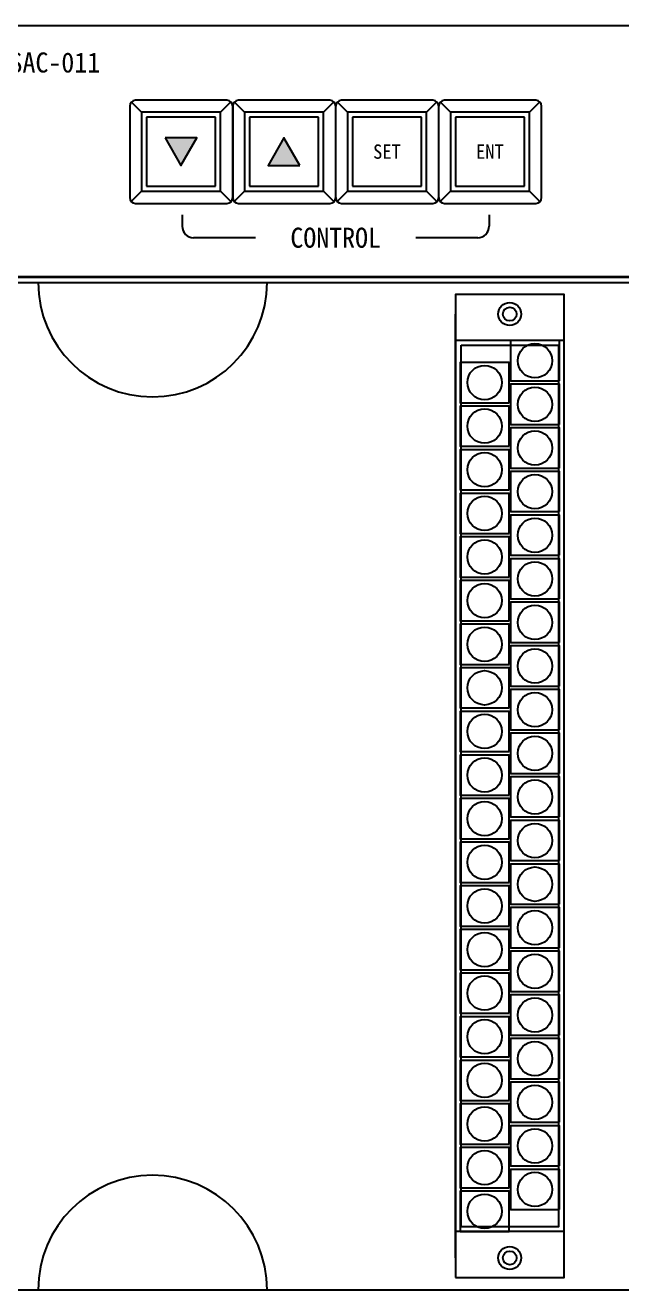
# Model space of a CAD drawing. Header units: millimetres. Extents: x 0 to 841, y 0 to 594.
# Drawn here: x 194.65 to 199.87, y 134.72 to 145.77 of the extents above; entities that cross this region are included whole.
import ezdxf
from ezdxf.enums import TextEntityAlignment as Align

# ---------------------------------------------------------------- set-up
doc = ezdxf.new("R2010")
doc.units = ezdxf.units.MM
doc.header["$LTSCALE"] = 10
doc.layers.add('LINE06', color=9, linetype='Continuous')
doc.styles.get("Standard").update_dxf_attribs({"font": 'GulimChe.ttf'})

msp = doc.modelspace()

# ---------------------------------------------------------------- linework, layer by layer
at = {"layer": 'LINE06'}
for p, q in [((186.416, 145.768), (210.566, 145.768)), ((195.566, 145.063), (195.566, 144.263)), ((195.67, 145.01), (195.58, 145.099)), ((196.416, 145.113), (195.616, 145.113)), ((196.359, 145.01), (196.45, 145.1)), ((196.466, 144.263), (196.466, 145.063)), ((196.466, 145.063), (196.466, 144.263)), ((196.57, 145.01), (196.48, 145.099)), ((197.316, 145.113), (196.516, 145.113)), ((197.259, 145.01), (197.35, 145.1)), ((197.366, 144.263), (197.366, 145.063)), ((197.47, 145.01), (197.38, 145.099)), ((198.216, 145.113), (197.416, 145.113)), ((198.159, 145.01), (198.25, 145.1)), ((198.266, 144.263), (198.266, 145.063)), ((198.37, 145.01), (198.28, 145.099)), ((199.116, 145.113), (198.316, 145.113)), ((199.059, 145.01), (199.15, 145.1)), ((199.166, 144.263), (199.166, 145.063)), ((196.359, 145.01), (195.67, 145.01)), ((195.67, 145.01), (195.67, 144.32)), ((196.316, 144.967), (195.713, 144.967)), ((195.713, 144.967), (195.713, 144.363)), ((196.316, 144.363), (196.316, 144.967)), ((196.359, 144.32), (196.359, 145.01)), ((197.259, 145.01), (196.57, 145.01)), ((196.57, 145.01), (196.57, 144.32)), ((197.216, 144.967), (196.613, 144.967)), ((196.613, 144.967), (196.613, 144.363)), ((197.216, 144.363), (197.216, 144.967)), ((197.259, 144.32), (197.259, 145.01)), ((198.159, 145.01), (197.47, 145.01)), ((197.47, 145.01), (197.47, 144.32)), ((198.116, 144.967), (197.513, 144.967)), ((197.513, 144.967), (197.513, 144.363)), ((198.116, 144.363), (198.116, 144.967)), ((198.159, 144.32), (198.159, 145.01)), ((199.059, 145.01), (198.37, 145.01)), ((198.37, 145.01), (198.37, 144.32)), ((199.016, 144.967), (198.413, 144.967)), ((198.413, 144.967), (198.413, 144.363)), ((199.016, 144.363), (199.016, 144.967)), ((199.059, 144.32), (199.059, 145.01)), ((195.713, 144.363), (196.316, 144.363)), ((196.613, 144.363), (197.216, 144.363)), ((197.513, 144.363), (198.116, 144.363)), ((198.413, 144.363), (199.016, 144.363)), ((195.67, 144.32), (195.579, 144.23)), ((195.67, 144.32), (196.359, 144.32)), ((196.359, 144.32), (196.451, 144.228)), ((196.57, 144.32), (196.479, 144.23)), ((196.57, 144.32), (197.259, 144.32)), ((197.259, 144.32), (197.351, 144.228)), ((197.47, 144.32), (197.379, 144.23)), ((197.47, 144.32), (198.159, 144.32)), ((198.159, 144.32), (198.251, 144.228)), ((198.37, 144.32), (198.279, 144.23)), ((198.37, 144.32), (199.059, 144.32)), ((199.059, 144.32), (199.151, 144.228)), ((195.616, 144.213), (196.416, 144.213)), ((196.516, 144.213), (197.316, 144.213)), ((197.416, 144.213), (198.216, 144.213)), ((198.316, 144.213), (199.116, 144.213)), ((196.024, 144.113), (196.024, 144.013)), ((198.707, 144.113), (198.707, 144.013)), ((196.666, 143.913), (196.124, 143.913)), ((198.607, 143.913), (198.066, 143.913)), ((186.416, 143.573), (210.566, 143.573)), ((186.416, 143.568), (210.566, 143.568)), ((188.066, 143.523), (208.916, 143.523)), ((198.412, 135.001), (198.412, 143.246)), ((199.362, 135.001), (199.362, 143.246)), ((199.362, 143.014), (198.412, 143.014)), ((198.893, 142.663), (198.881, 142.663)), ((199.362, 135.233), (198.412, 135.233)), ((188.066, 134.723), (208.916, 134.723))]:
    msp.add_line(p, q, dxfattribs=at)
for points in [[(195.876, 144.784), (196.014, 144.545), (196.152, 144.784)], [(197.052, 144.545), (196.914, 144.784), (196.776, 144.545)], [(198.412, 134.831), (199.362, 134.831), (199.362, 143.416), (198.412, 143.416)], [(198.462, 142.973), (199.312, 142.973), (199.312, 135.273), (198.462, 135.273)], [(199.321, 142.663), (199.321, 143.014), (198.893, 143.014), (198.893, 142.663)], [(198.881, 142.472), (198.881, 142.823), (198.453, 142.823), (198.453, 142.472)], [(199.321, 142.282), (199.321, 142.633), (198.893, 142.633), (198.893, 142.282)], [(198.881, 142.091), (198.881, 142.442), (198.453, 142.442), (198.453, 142.091)], [(199.321, 141.901), (199.321, 142.252), (198.893, 142.252), (198.893, 141.901)], [(198.881, 141.71), (198.881, 142.061), (198.453, 142.061), (198.453, 141.71)], [(199.321, 141.52), (199.321, 141.871), (198.893, 141.871), (198.893, 141.52)], [(198.881, 141.329), (198.881, 141.68), (198.453, 141.68), (198.453, 141.329)], [(199.321, 141.139), (199.321, 141.49), (198.893, 141.49), (198.893, 141.139)], [(198.881, 140.948), (198.881, 141.299), (198.453, 141.299), (198.453, 140.948)], [(199.321, 140.758), (199.321, 141.109), (198.893, 141.109), (198.893, 140.758)], [(198.881, 140.567), (198.881, 140.918), (198.453, 140.918), (198.453, 140.567)], [(199.321, 140.377), (199.321, 140.728), (198.893, 140.728), (198.893, 140.377)], [(198.881, 140.186), (198.881, 140.537), (198.453, 140.537), (198.453, 140.186)], [(199.321, 139.996), (199.321, 140.347), (198.893, 140.347), (198.893, 139.996)], [(198.881, 139.805), (198.881, 140.156), (198.453, 140.156), (198.453, 139.805)], [(199.321, 139.615), (199.321, 139.966), (198.893, 139.966), (198.893, 139.615)], [(198.881, 139.424), (198.881, 139.775), (198.453, 139.775), (198.453, 139.424)], [(199.321, 139.234), (199.321, 139.585), (198.893, 139.585), (198.893, 139.234)], [(198.881, 139.043), (198.881, 139.394), (198.453, 139.394), (198.453, 139.043)], [(199.321, 138.853), (199.321, 139.204), (198.893, 139.204), (198.893, 138.853)], [(198.881, 138.662), (198.881, 139.013), (198.453, 139.013), (198.453, 138.662)], [(199.321, 138.472), (199.321, 138.823), (198.893, 138.823), (198.893, 138.472)], [(198.881, 138.281), (198.881, 138.632), (198.453, 138.632), (198.453, 138.281)], [(199.321, 138.091), (199.321, 138.442), (198.893, 138.442), (198.893, 138.091)], [(198.881, 137.9), (198.881, 138.251), (198.453, 138.251), (198.453, 137.9)], [(199.321, 137.71), (199.321, 138.061), (198.893, 138.061), (198.893, 137.71)], [(198.881, 137.519), (198.881, 137.87), (198.453, 137.87), (198.453, 137.519)], [(199.321, 137.329), (199.321, 137.68), (198.893, 137.68), (198.893, 137.329)], [(198.881, 137.138), (198.881, 137.489), (198.453, 137.489), (198.453, 137.138)], [(199.321, 136.948), (199.321, 137.299), (198.893, 137.299), (198.893, 136.948)], [(198.881, 136.757), (198.881, 137.108), (198.453, 137.108), (198.453, 136.757)], [(199.321, 136.567), (199.321, 136.918), (198.893, 136.918), (198.893, 136.567)], [(198.881, 136.376), (198.881, 136.727), (198.453, 136.727), (198.453, 136.376)], [(199.321, 136.186), (199.321, 136.537), (198.893, 136.537), (198.893, 136.186)], [(198.881, 135.995), (198.881, 136.346), (198.453, 136.346), (198.453, 135.995)], [(199.321, 135.805), (199.321, 136.156), (198.893, 136.156), (198.893, 135.805)], [(198.881, 135.614), (198.881, 135.965), (198.453, 135.965), (198.453, 135.614)], [(199.321, 135.424), (199.321, 135.775), (198.893, 135.775), (198.893, 135.424)], [(198.881, 135.233), (198.881, 135.584), (198.453, 135.584), (198.453, 135.233)]]:
    msp.add_lwpolyline(points, close=True, dxfattribs=at)
for centre, radius in [((198.887, 143.246), 0.1), ((198.887, 143.246), 0.06), ((199.107, 142.838), 0.15), ((198.667, 142.648), 0.15), ((199.107, 142.457), 0.15), ((198.667, 142.267), 0.15), ((199.107, 142.076), 0.15), ((198.667, 141.886), 0.15), ((199.107, 141.695), 0.15), ((198.667, 141.505), 0.15), ((199.107, 141.314), 0.15), ((198.667, 141.124), 0.15), ((199.107, 140.933), 0.15), ((198.667, 140.743), 0.15), ((199.107, 140.552), 0.15), ((198.667, 140.362), 0.15), ((199.107, 140.171), 0.15), ((198.667, 139.981), 0.15), ((199.107, 139.79), 0.15), ((198.667, 139.6), 0.15), ((199.107, 139.409), 0.15), ((198.667, 139.219), 0.15), ((199.107, 139.028), 0.15), ((198.667, 138.838), 0.15), ((199.107, 138.647), 0.15), ((198.667, 138.457), 0.15), ((199.107, 138.266), 0.15), ((198.667, 138.076), 0.15), ((199.107, 137.885), 0.15), ((198.667, 137.695), 0.15), ((199.107, 137.504), 0.15), ((198.667, 137.314), 0.15), ((199.107, 137.123), 0.15), ((198.667, 136.933), 0.15), ((199.107, 136.742), 0.15), ((198.667, 136.552), 0.15), ((199.107, 136.361), 0.15), ((198.667, 136.171), 0.15), ((199.107, 135.98), 0.15), ((198.667, 135.79), 0.15), ((199.107, 135.599), 0.15), ((198.667, 135.409), 0.15), ((198.887, 135.001), 0.1), ((198.887, 135.001), 0.06)]:
    msp.add_circle(centre, radius, dxfattribs=at)
for centre, radius, start, end in [((195.616, 145.063), 0.05, 90, 180), ((196.416, 145.063), 0.05, 0, 90), ((196.516, 145.063), 0.05, 90, 180), ((197.316, 145.063), 0.05, 0, 90), ((197.416, 145.063), 0.05, 90, 180), ((198.216, 145.063), 0.05, 0, 90), ((198.316, 145.063), 0.05, 90, 180), ((199.116, 145.063), 0.05, 0, 90), ((195.616, 144.263), 0.05, 180, 270), ((196.416, 144.263), 0.05, 270, 0), ((196.516, 144.263), 0.05, 180, 270), ((197.316, 144.263), 0.05, 270, 0), ((197.416, 144.263), 0.05, 180, 270), ((198.216, 144.263), 0.05, 270, 0), ((198.316, 144.263), 0.05, 180, 270), ((199.116, 144.263), 0.05, 270, 0), ((196.124, 144.013), 0.1, 180, 270), ((198.607, 144.013), 0.1, 270, 0), ((195.766, 143.523), 1, 180, 0), ((195.766, 134.723), 1, 0, 180)]:
    msp.add_arc(centre, radius, start, end, dxfattribs=at)
for points in [[(195.876, 144.784), (196.014, 144.545), (196.152, 144.784)], [(196.914, 144.784), (196.776, 144.545), (197.052, 144.545)]]:
    msp.add_solid(points, dxfattribs=at)

# ---------------------------------------------------------------- texts
msp.add_text('NOISE/SIGNAL  AUTO  CONTROL   NSAC-011', height=0.175, dxfattribs=at).set_placement((191.01, 145.356))
for s, height, p in [('SET', 0.125, (197.814, 144.665)), ('ENT', 0.125, (198.714, 144.665)), ('CONTROL', 0.175, (197.366, 143.913))]:
    msp.add_text(s, height=height, dxfattribs=at).set_placement(p, align=Align.MIDDLE)

doc.saveas('drawing.dxf')
